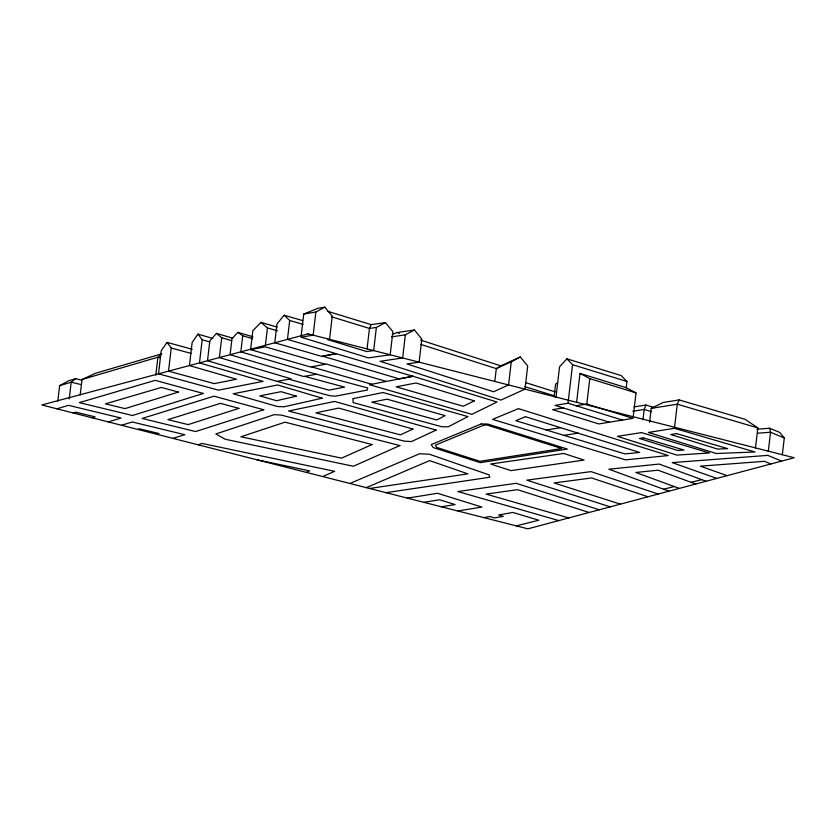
<?xml version="1.0" encoding="UTF-8"?>
<svg xmlns="http://www.w3.org/2000/svg" width="836" height="836" viewBox="0 0 836 836"><rect width="100%" height="100%" fill="white"/><g stroke="black" fill="none" stroke-linecap="round" stroke-linejoin="round"><path stroke-width="1.25" d="M57.83 401.113L59.649 385.678L68.573 380.808L75.658 378.656L81.855 380.161M69.242 398.887L71.206 382.177L75.658 378.656M80.204 394.926L82.022 379.492L95.879 373.159L161.818 353.806M155.799 375.207L157.91 357.202L160.836 354.652M197.986 334.139L202.197 339.74L199.47 362.887L263.068 381.341L218.489 390.161L158.516 373.817L161.233 350.671L167.043 342.394L171.234 348.006L168.517 371.153L214.298 383.62L236.515 379.23L189.438 365.562L192.155 342.415L197.986 334.139L212.741 338.413M216.472 333.355L221.718 337.723L219.387 357.568L291.106 378.833L277.113 381.383L207.506 360.744L209.836 340.889L216.472 333.355L232.596 338.131M277.113 381.383L329.917 395.762L335.539 396.159L367.349 390.025L367.631 387.956L316.541 374.204L303.729 376.534L230.099 354.704L231.99 338.622L237.915 332.362L242.712 335.758L240.82 351.841L316.363 374.235M386.357 381.435L326.395 364.068L310.574 367.014L250.601 349.657L252.827 330.742L260.947 322.382L277.186 327.085M265.367 345.561L267.447 327.911L260.947 322.382M284.156 315.235L289.684 320.481L287.459 339.395L413.015 376.273L496.981 402.011L471.901 414.332L369.502 384.696L413.015 376.273L399.023 378.823L322.497 356.136L336.49 353.586L321.87 356.418L274.772 342.781L276.998 323.866L284.156 315.235L302.642 320.585M301.148 335.905L303.719 314.043L317.941 308.317L324.87 307.167L332.247 316.196L329.53 339.343L327.806 339.625L366.743 351.569L373.661 350.587L376.378 327.44L385.448 322.602L392.889 331.652L390.172 354.788L368.436 357.871L300.991 337.19L313.155 335.163L315.872 312.016L324.87 307.167M367.046 348.999L369.47 328.423L371.121 324.629L385.448 322.602M520.305 356.962L511.277 361.81L508.56 384.957L493.585 391.77L406.933 363.963L419.108 362.166L421.825 339.019L414.405 329.98L405.355 334.828L402.638 357.965L380.056 361.309L500.9 400.089L524.977 389.148L527.694 366.001L520.305 356.962L500.774 365.844L496.302 368.624L420.79 344.401M494.787 381.477L496.302 368.624L511.277 361.81M554.069 396.922L555.564 384.205L557.643 382.627M555.93 397.664L559.556 366.805L566.871 358.801L621.263 375.615L626.948 381.498L626.195 387.925M609.423 422.201L555.02 405.376L568.02 403.255L572.555 364.684L566.871 358.801M576.652 401.897L579.996 373.41L626.227 387.695L636.029 392.91L633.186 417.07M576.192 405.784L586.809 404.049L589.798 378.624L579.996 373.41M642.988 419.745L644.19 409.452L645.914 405.042L654.64 407.654M649.593 422.305L651.234 408.365L663.241 402.461L679.156 399.921L745.001 419.296L757.834 427.907L755.451 448.19M674.443 428.293L755.002 451.994L716.222 453.509L648.402 432.452L674.443 428.293L677.275 404.196L679.156 399.921M768.274 451.524L770.541 432.233L769.695 428.262L756.81 429.234M782.329 454.69L784.293 437.97L779.758 432.452L769.695 428.262M198.414 444.877L201.821 443.393L334.651 471.316L322.686 476.551M306.3 472.371L309.686 470.887L257.07 459.831M349.887 483.48L419.609 453.739L429.276 454.199L488.924 474.827L489.812 477.241L385.981 492.676M366.252 487.649L429.631 460.615L467.909 473.855L369.522 488.485M392.272 334.421L397.027 332.55L414.405 329.98M59.649 385.678L71.206 382.177L81.217 384.602M56.932 408.825L68.489 405.324L121.042 418.052L108.293 421.919M73.14 412.963L75.752 412.169L95.126 416.861L92.075 417.781M121.45 425.273L132.297 421.981L184.85 434.71L172.822 438.357M137.668 429.401L139.56 428.826L158.934 433.518L156.604 434.229M82.022 379.492L157.91 357.202L160.387 357.881M516.282 525.875L538.781 520.222L512.855 512.458L498.674 514.976L503.293 516.355L494.557 517.902L489.938 516.523L483.814 517.609M663.596 489.227L674.244 486.552M691.09 482.32L701.738 479.645M250.601 349.657L265.221 346.825L325.194 364.182M303.719 314.043L315.872 312.016M563.192 407.905L552.586 409.64L598.806 423.925L633.04 418.345L586.809 404.049M407.435 498.141L437.447 493.271L481.912 507.055L457.773 510.974M423.831 502.321L439.579 499.761L455.087 504.568L441.377 506.794M651.234 408.365L677.275 404.196L757.834 427.907M546.305 429.965L560.632 427.708M563.976 435.347L577.99 433.132M633.928 406.902L645.914 405.042M632.768 411.228L644.19 409.452L651.61 411.678M391.551 336.866L405.355 334.828M376.378 327.44L369.47 328.423L331.746 316.854M757.615 433.215L770.541 432.233L784.293 437.97M304.659 376.367L344.61 387.12L329.018 390.13L288.984 379.22M167.043 342.394L192.228 349.26M171.234 348.006L191.026 353.398M568.867 517.933L486.05 494.086L517.442 489.666L589.15 512.478M558.772 520.588L457.835 491.537L516.125 483.312L599.287 509.772M289.684 320.481L303.165 324.389M267.447 327.911L277.437 330.805M311.776 366.899L371.738 384.257M202.197 339.74L209.679 341.914M237.915 332.362L252.838 336.783M242.712 335.758L252.618 338.695M221.718 337.723L231.614 340.66M327.837 311.358L371.121 324.629M572.555 364.684L626.948 381.498M589.798 378.624L636.029 392.91M568.02 403.255L622.423 420.08M525.489 382.575L555.386 391.938M524.904 386.66L554.634 395.961M397.027 332.55L399.503 333.345M420.498 340.074L500.774 365.844M620.385 504.15L554.08 482.947L591.585 477.952L647.994 496.772M610.238 506.856L526.743 480.157L590.958 471.619L658.214 494.045M727.111 475.653L700.317 466.164L764.501 461.315L770.876 463.97M716.797 478.411L672.186 462.601L767.824 455.38L781.576 461.117M706.148 481.254L659.196 464.074L608.89 469.205L668.946 491.181M695.761 484.023L658.005 470.208L635.788 472.476L679.334 488.412M353.105 398.615L353.043 402.565L441.847 426.757L448.221 426.778L467.951 416.61L383.087 392.523L353.105 398.615M372.114 402.2L436.737 419.975L445.118 415.649L387.047 399.169L372.114 402.2M474.315 400.852L463.301 406.265L396.191 386.828L416.035 382.992L474.315 400.852M412.953 429.046L400.465 434.856L315.872 412.848L338.716 408.093L412.953 429.046M436.141 430.091L411.458 441.575L404.478 441.168L288.556 411.009L334.588 401.437L436.141 430.091M372.093 444.533L341.527 458.138L240.883 436.779L285.055 422.18L372.093 444.533M399.869 445.567L353.367 466.258L225.26 439.255L215.824 433.978L274.302 414.646L281.209 415.095L399.869 445.567M518.466 408.637L492.582 419.369L625.558 459.863L668.34 455.547L518.466 408.637M525.447 416.694L515.822 420.686L624.983 453.927L639.676 452.443L525.447 416.694M481.317 423.915L431.198 444.585L433.1 447.532L480.272 462.653L567.351 449.068L487.816 424.061L481.317 423.915M484.274 424.97L435.305 445.17L436.789 447.469L479.927 461.305L561.761 448.535L487.012 425.033L484.274 424.97M238.908 408.376L188.152 424.604L167.89 419.641L220.474 403.349L238.908 408.376M263.758 409.755L195.593 431.554L142.172 418.449L214.006 396.191L263.758 409.755M178.371 392.063L125.045 408.616L105.399 403.861L161.369 387.434L178.371 392.063M203.357 393.474L132.433 415.492L79.305 402.638L155.193 380.349L203.357 393.474M308.118 333.877L41.8 404.969L527.882 528.833L794.2 457.752L308.118 333.877M296.425 396.212L276.538 400.705L259.777 395.888L281.084 391.666L296.425 396.212M322.194 398.197L284.167 406.777L277.416 406.515L233.139 393.798L277.646 384.968L322.194 398.197M676.585 433.612L670.796 434.542L717.56 449.057L727.717 448.66L676.585 433.612M641.473 432.599L617.365 436.35L676.92 455.097L709.45 452.976L641.473 432.599M643.354 437.865L639.477 438.461L677.63 450.468L684.015 450.05L643.354 437.865M563.704 453.467L490.617 464.022L511.005 470.626L584.092 460.061L563.704 453.467"/></g></svg>
